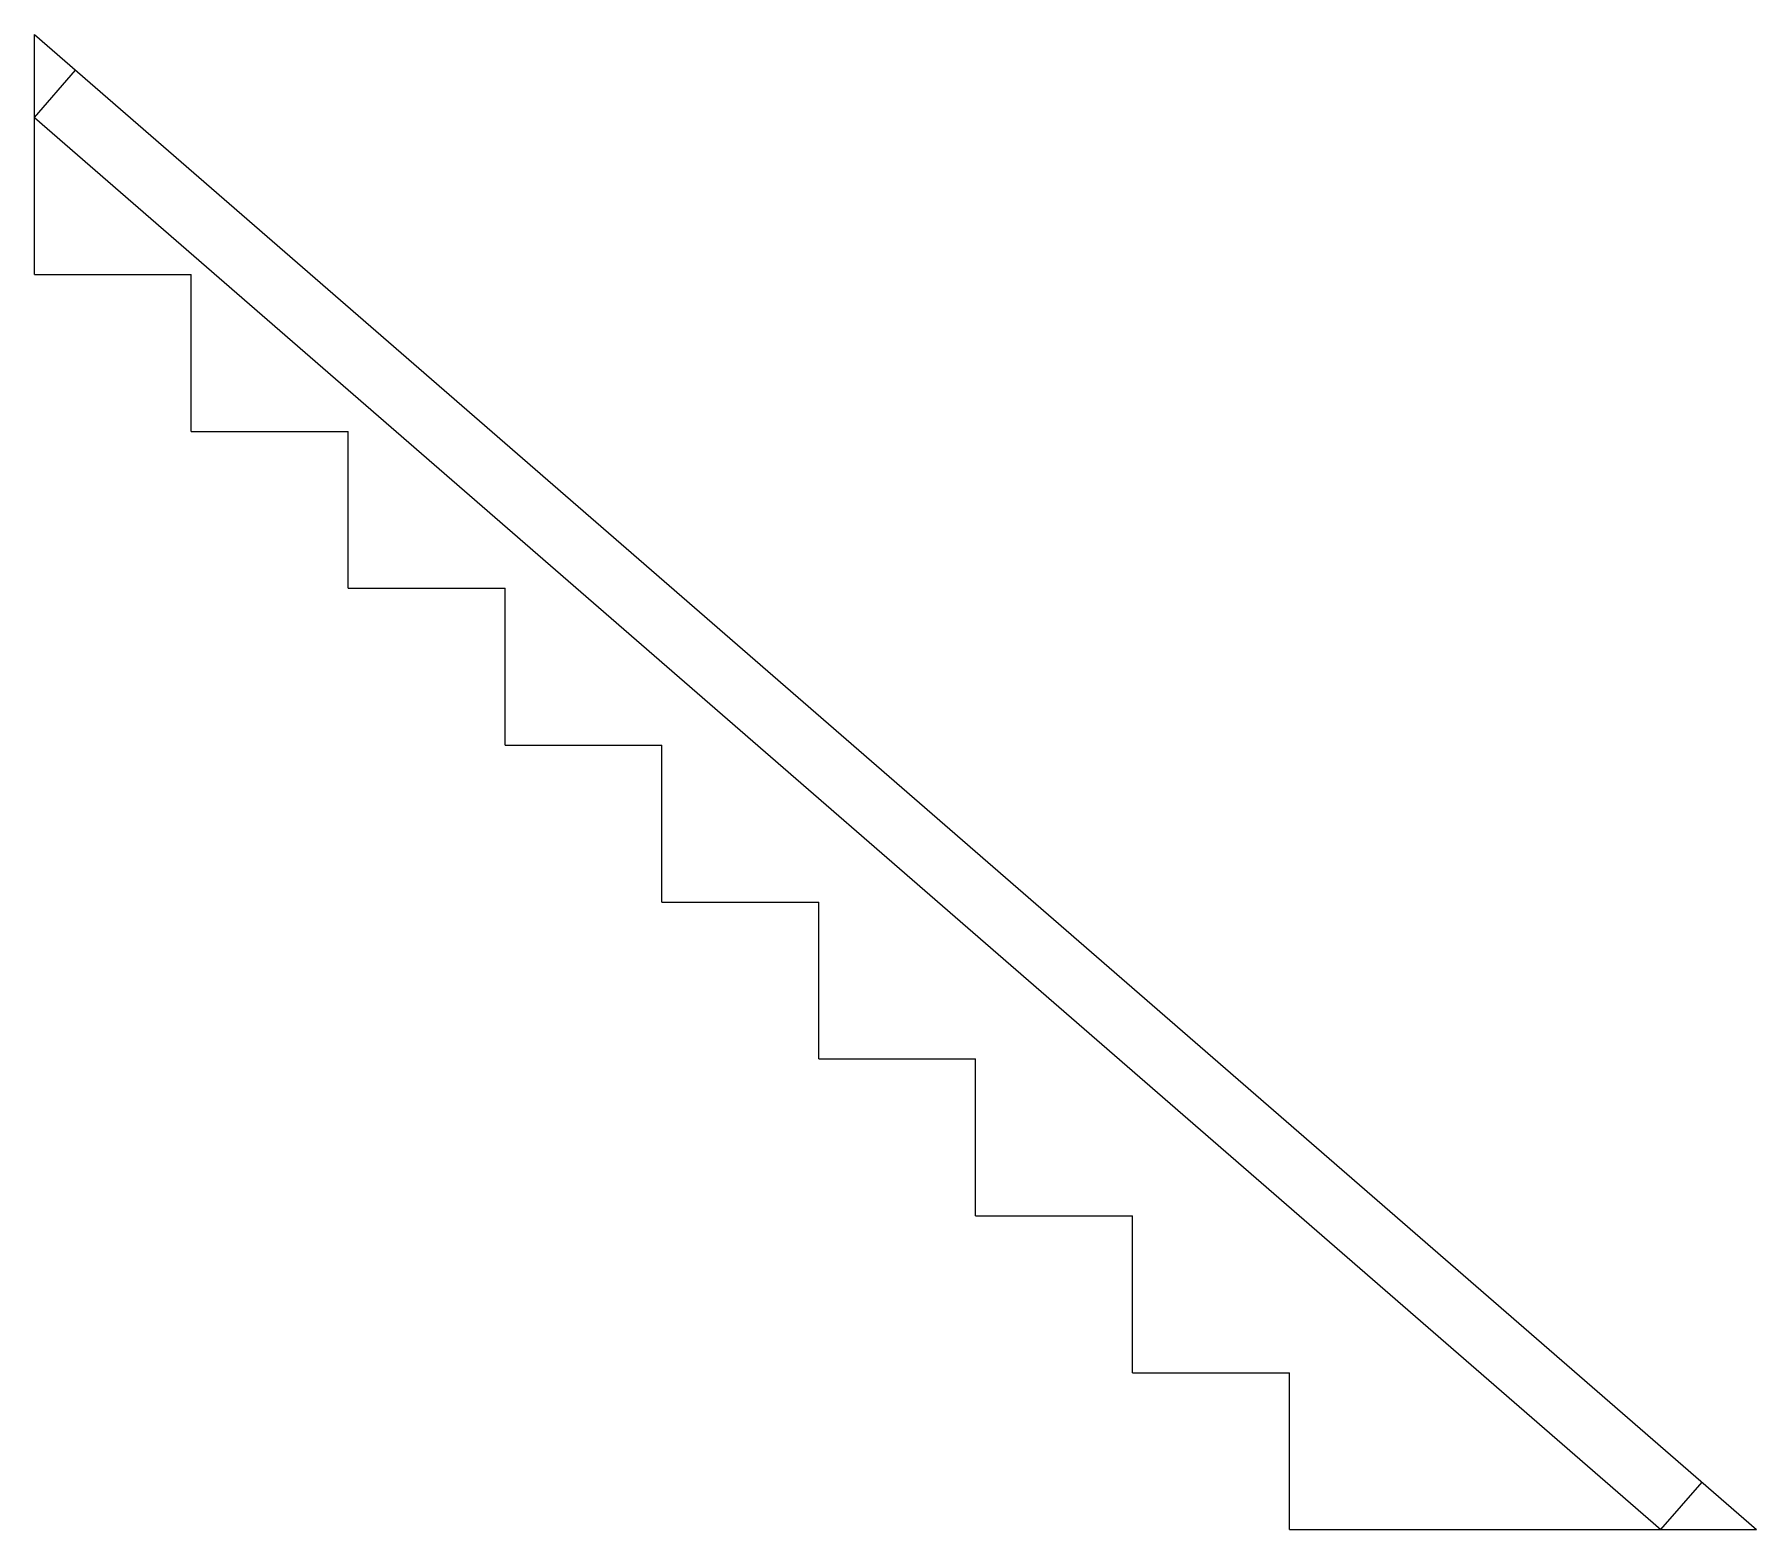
# Model space of a CAD drawing. Header units: millimetres. Extents: x -638 to 403, y -928 to 233.
# Drawn here: x 293.5 to 403.2, y -623.3 to -528 of the extents above; entities that cross this region are included whole.
import ezdxf

# ---------------------------------------------------------------- set-up
doc = ezdxf.new("R2010")
doc.units = ezdxf.units.MM

msp = doc.modelspace()

# ---------------------------------------------------------------- linework, layer by layer
for p, q in [((293.46, -543.31), (293.46, -528.01)), ((293.46, -528.01), (403.25, -623.31)), ((293.46, -533.31), (296.08, -530.28)), ((293.46, -533.31), (397.14, -623.31)), ((293.46, -543.31), (303.46, -543.31)), ((303.46, -553.31), (303.46, -543.31)), ((303.46, -553.31), (313.46, -553.31)), ((313.46, -563.31), (313.46, -553.31)), ((313.46, -563.31), (323.46, -563.31)), ((323.46, -573.31), (323.46, -563.31)), ((323.46, -573.31), (333.46, -573.31)), ((333.46, -583.31), (333.46, -573.31)), ((333.46, -583.31), (343.46, -583.31)), ((343.46, -593.31), (343.46, -583.31)), ((343.46, -593.31), (353.46, -593.31)), ((353.46, -603.31), (353.46, -593.31)), ((353.46, -603.31), (363.46, -603.31)), ((363.46, -613.31), (363.46, -603.31)), ((363.46, -613.31), (373.46, -613.31)), ((373.46, -623.31), (373.46, -613.31)), ((397.14, -623.31), (399.77, -620.28)), ((373.46, -623.31), (403.25, -623.31))]:
    msp.add_line(p, q)

doc.saveas('drawing.dxf')
